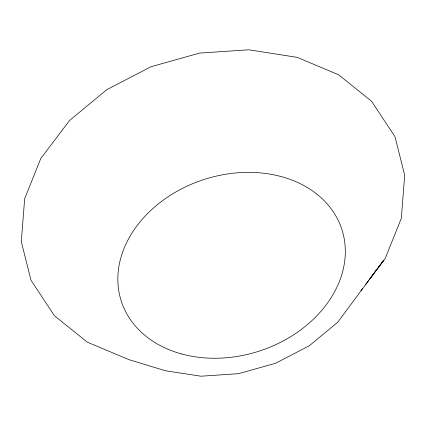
<?xml version="1.0" encoding="UTF-8"?>
<svg xmlns="http://www.w3.org/2000/svg" width="426" height="426" viewBox="0 0 426 426"><rect width="100%" height="100%" fill="white"/><g stroke="black" fill="none" stroke-linecap="round" stroke-linejoin="round"><path stroke-width="0.64" d="M369.134 279.621L373.117 274.339M373.911 273.279L383.874 260.068L337.664 322.29L309.297 345.774L275.478 363.303L238.517 373.687L200.923 376.211L165.272 370.716L128.828 359.613L87.346 342.179L54.475 315.788L30.997 280.26L21.3 241.686L24.676 198.617L40.811 158.461L69.619 120.441L106.788 89.673L151.097 66.701L199.528 53.101L248.779 49.789L297.172 57.361L338.654 74.795L371.525 101.186L395.003 136.714L404.7 175.288L401.324 218.357L385.189 258.513L370.487 278.018M360.95 290.67L362.537 288.562M365.716 284.344L368.501 280.654M181.093 353.814A115.978 90.136 -18.1 0 0 345.087 245.658A115.978 90.136 -18.1 0 0 168.542 196.477A115.978 90.136 -18.1 0 0 181.093 353.814"/></g></svg>
